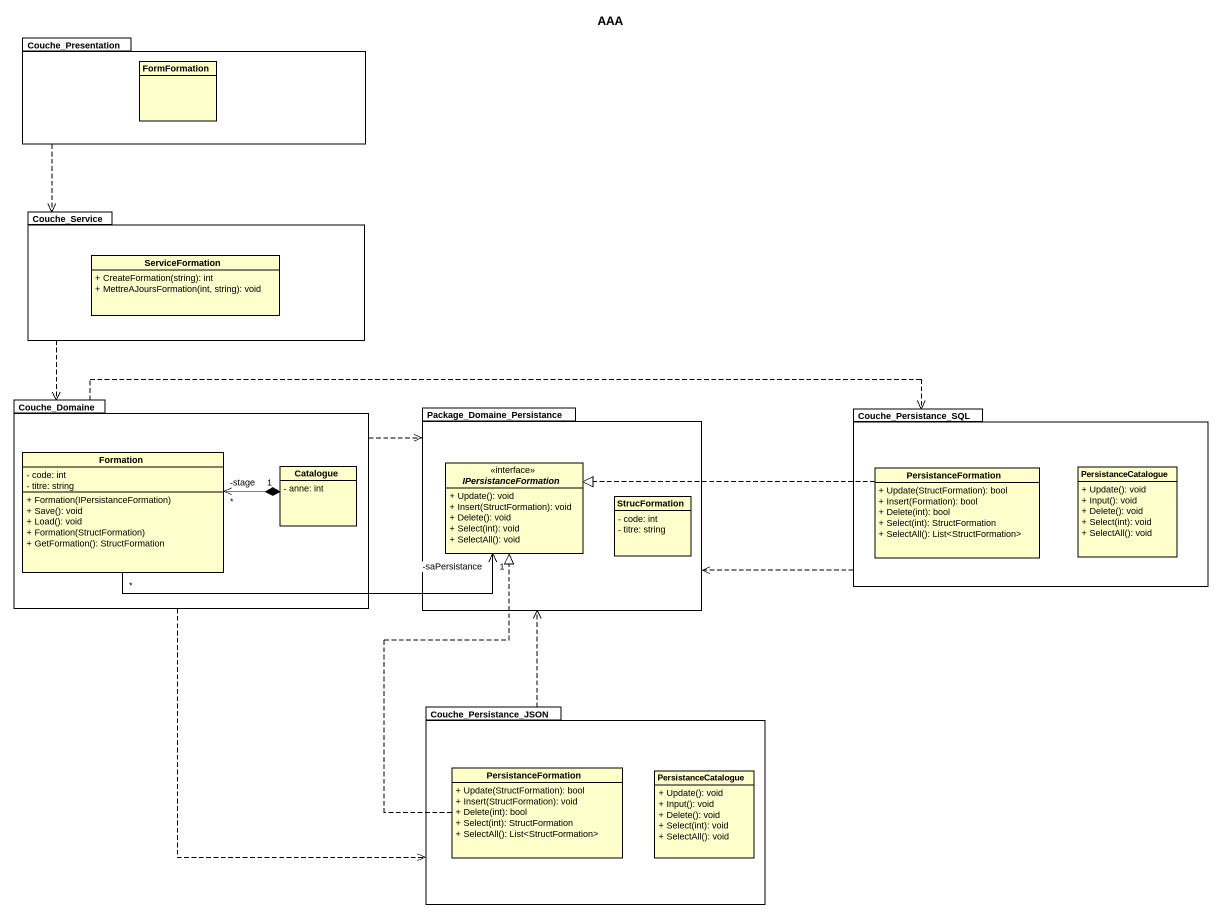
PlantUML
@startuml
title AAA
hide circle
hide empty members
skinparam classAttributeIconSize 0
package Couche_Presentation {
  class FormFormation
}
package Couche_Service {
  class ServiceFormation {
    + CreateFormation(string): int
    + MettreAJoursFormation(int, string): void
  }
}
package Couche_Domaine {
  class Formation {
    - code: int
    - titre: string
    + Formation(IPersistanceFormation)
    + Save(): void
    + Load(): void
    + Formation(StructFormation)
    + GetFormation(): StructFormation
  }
  class Catalogue {
    - anne: int
  }
}
package Package_Domaine_Persistance {
  interface IPersistanceFormation <<interface>> {
    + Update(): void
    + Insert(StructFormation): void
    + Delete(): void
    + Select(int): void
    + SelectAll(): void
  }
  class StrucFormation {
    - code: int
    - titre: string
  }
}
package Couche_Persistance_SQL {
  class PersistanceFormation {
    + Update(StructFormation): bool
    + Insert(Formation): bool
    + Delete(int): bool
    + Select(int): StructFormation
    + SelectAll(): List<StructFormation>
  }
  class PersistanceCatalogue {
    + Update(): void
    + Input(): void
    + Delete(): void
    + Select(int): void
    + SelectAll(): void
  }
}
package Couche_Persistance_JSON {
  class "PersistanceFormation" as PersistanceFormation_2 {
    + Update(StructFormation): bool
    + Insert(StructFormation): void
    + Delete(int): bool
    + Select(int): StructFormation
    + SelectAll(): List<StructFormation>
  }
  class "PersistanceCatalogue" as PersistanceCatalogue_2 {
    + Update(): void
    + Input(): void
    + Delete(): void
    + Select(int): void
    + SelectAll(): void
  }
}
Couche_Presentation ..> Couche_Service
Couche_Service ..> Couche_Domaine
Couche_Domaine .right.> Package_Domaine_Persistance
Couche_Domaine .right.> Couche_Persistance_SQL
Couche_Domaine ..> Couche_Persistance_JSON
Couche_Persistance_SQL .left.> Package_Domaine_Persistance
Formation "-stage\n*" <-right-* "1" Catalogue
Formation "*" -right-> "-saPersistance\n1" IPersistanceFormation
PersistanceFormation .left.|> IPersistanceFormation
Couche_Persistance_JSON .up.> Package_Domaine_Persistance
PersistanceFormation_2 .up.|> IPersistanceFormation
@enduml
